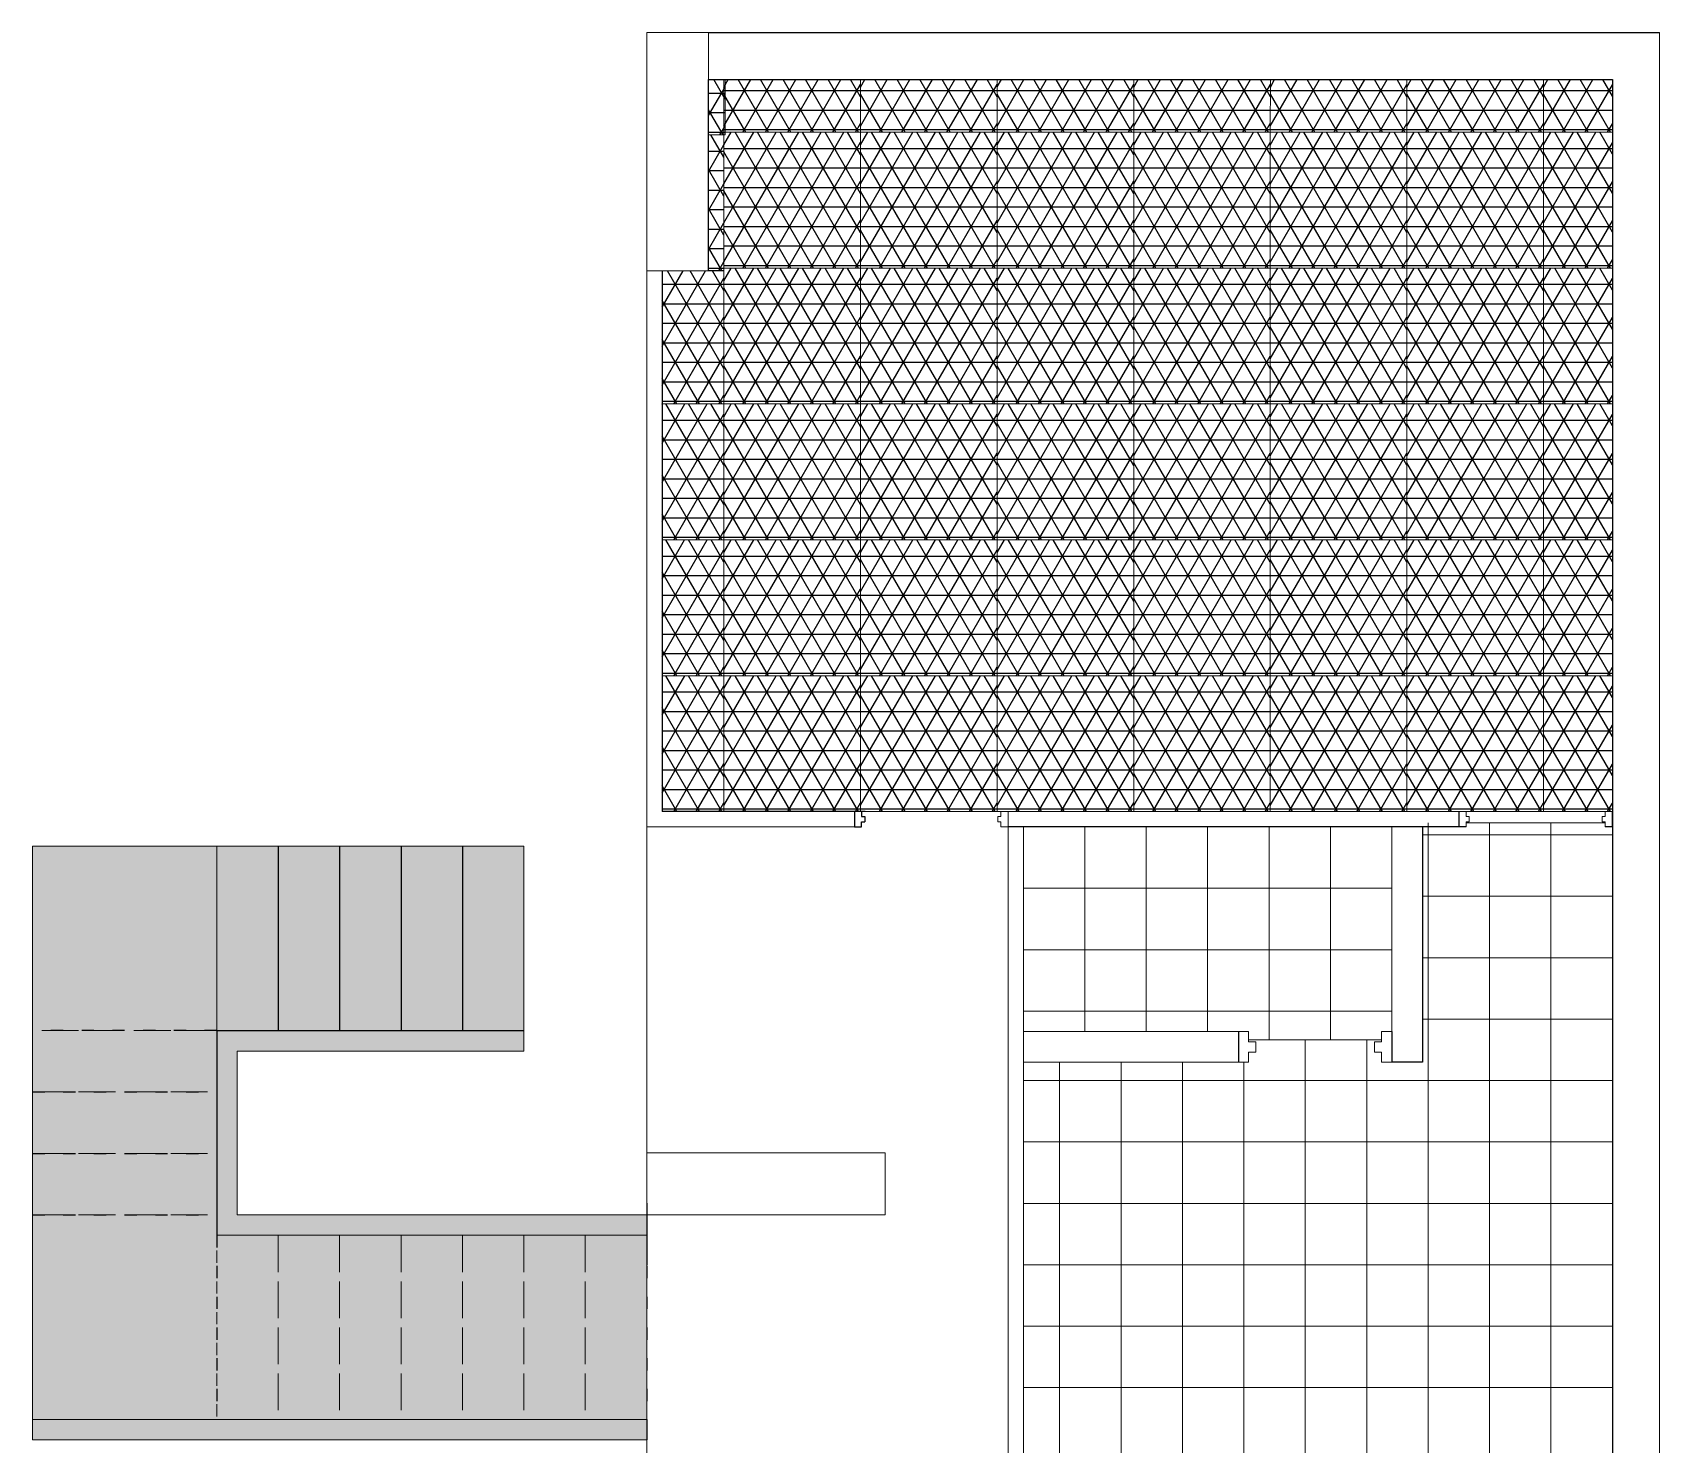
# Model space of a CAD drawing. Header units: millimetres. Extents: x 86441 to 190201, y 16532 to 98188.
# Drawn here: x 89469.7 to 89628.6, y 61084.2 to 61222.2 of the extents above; entities that cross this region are included whole.
import ezdxf

# ---------------------------------------------------------------- set-up
doc = ezdxf.new("R2010")
doc.units = ezdxf.units.MM
doc.header["$LTSCALE"] = 0.1
doc.linetypes.add('ACAD_ISO02W100', pattern=[15, 12, -3])
doc.linetypes.add('ACAD_ISO03W100', pattern=[30, 12, -18])
doc.layers.add('COLUMN', color=1, linetype='Continuous', lineweight=0)

msp = doc.modelspace()

# ---------------------------------------------------------------- hatches: boundary and pattern name
at = {"true_color": 0x004a5e, "transparency": 33554534}
h = msp.add_hatch(dxfattribs=at)
h.set_pattern_fill('NET3', color=138, scale=0.6)
h.set_pattern_definition([(0, (87291.0784, 60957.1599), (0, 1.905), []), (60, (87291.0784, 60957.1599), (-1.6497784, 0.9525), []), (120, (87291.0784, 60957.1599), (-1.6497784, -0.9525), [])])
h.paths.add_polyline_path([(89537.32, 61217.56), (89535.71, 61217.56), (89535.71, 61212.17), (89537.32, 61212.17)])
at = {"true_color": 0x004a5e, "transparency": 33554636}
h = msp.add_hatch(dxfattribs=at)
h.set_pattern_fill('NET3', color=138, scale=0.6)
h.set_pattern_definition([(0, (87304.3107, 60957.4099), (0, 1.905), []), (60, (87304.3107, 60957.4099), (-1.6497784, 0.9525), []), (120, (87304.3107, 60957.4099), (-1.6497784, -0.9525), [])])
h.paths.add_polyline_path([(89550.56, 61217.56), (89537.21, 61217.56), (89537.21, 61212.42), (89550.56, 61212.42)])
h = msp.add_hatch(dxfattribs=at)
h.set_pattern_fill('NET3', color=138, scale=0.6)
h.set_pattern_definition([(0, (87317.6568, 60957.4099), (0, 1.905), []), (60, (87317.6568, 60957.4099), (-1.6497784, 0.9525), []), (120, (87317.6568, 60957.4099), (-1.6497784, -0.9525), [])])
h.paths.add_polyline_path([(89563.91, 61217.56), (89550.56, 61217.56), (89550.56, 61212.42), (89563.9, 61212.42)])
h = msp.add_hatch(dxfattribs=at)
h.set_pattern_fill('NET3', color=138, scale=0.6)
h.set_pattern_definition([(0, (87331.003, 60957.4099), (0, 1.905), []), (60, (87331.003, 60957.4099), (-1.6497784, 0.9525), []), (120, (87331.003, 60957.4099), (-1.6497784, -0.9525), [])])
h.paths.add_polyline_path([(89577.25, 61217.56), (89563.91, 61217.56), (89563.9, 61212.42), (89577.25, 61212.42)])
h = msp.add_hatch(dxfattribs=at)
h.set_pattern_fill('NET3', color=138, scale=0.6)
h.set_pattern_definition([(0, (87344.349, 60957.4099), (0, 1.905), []), (60, (87344.349, 60957.4099), (-1.6497784, 0.9525), []), (120, (87344.349, 60957.4099), (-1.6497784, -0.9525), [])])
h.paths.add_polyline_path([(89590.6, 61217.56), (89577.25, 61217.56), (89577.25, 61212.42), (89590.59, 61212.42)])
h = msp.add_hatch(dxfattribs=at)
h.set_pattern_fill('NET3', color=138, scale=0.6)
h.set_pattern_definition([(0, (87357.6952, 60957.4099), (0, 1.905), []), (60, (87357.6952, 60957.4099), (-1.6497784, 0.9525), []), (120, (87357.6952, 60957.4099), (-1.6497784, -0.9525), [])])
h.paths.add_polyline_path([(89603.94, 61217.56), (89590.6, 61217.56), (89590.59, 61212.42), (89603.94, 61212.42)])
h = msp.add_hatch(dxfattribs=at)
h.set_pattern_fill('NET3', color=138, scale=0.6)
h.set_pattern_definition([(0, (87371.0414, 60957.4099), (0, 1.905), []), (60, (87371.0414, 60957.4099), (-1.6497784, 0.9525), []), (120, (87371.0414, 60957.4099), (-1.6497784, -0.9525), [])])
h.paths.add_polyline_path([(89617.29, 61217.56), (89603.94, 61217.56), (89603.94, 61212.42), (89617.29, 61212.42)])
h = msp.add_hatch(dxfattribs=at)
h.set_pattern_fill('NET3', color=138, scale=0.6)
h.set_pattern_definition([(0, (87384.3875, 60957.4099), (0, 1.905), []), (60, (87384.3875, 60957.4099), (-1.6497784, 0.9525), []), (120, (87384.3875, 60957.4099), (-1.6497784, -0.9525), [])])
h.paths.add_polyline_path([(89624.01, 61217.56), (89617.29, 61217.56), (89617.29, 61212.42), (89624.01, 61212.42)])
at = {"true_color": 0x004a5e, "transparency": 33554534}
h = msp.add_hatch(dxfattribs=at)
h.set_pattern_fill('NET3', color=138, scale=0.6)
h.set_pattern_definition([(0, (87290.9645, 60943.887), (0, 1.905), []), (60, (87290.9645, 60943.887), (-1.6497784, 0.9525), []), (120, (87290.9645, 60943.887), (-1.6497784, -0.9525), [])])
h.paths.add_polyline_path([(89537.21, 61212.17), (89535.71, 61212.17), (89535.71, 61198.9), (89537.21, 61198.9)])
h = msp.add_hatch(dxfattribs=at)
h.set_pattern_fill('NET3', color=138, scale=0.6)
h.set_pattern_definition([(0, (87304.3107, 60944.137), (0, 1.905), []), (60, (87304.3107, 60944.137), (-1.6497784, 0.9525), []), (120, (87304.3107, 60944.137), (-1.6497784, -0.9525), [])])
h.paths.add_polyline_path([(89550.56, 61212.42), (89537.21, 61212.42), (89537.21, 61199.15), (89550.56, 61199.15)])
h = msp.add_hatch(dxfattribs=at)
h.set_pattern_fill('NET3', color=138, scale=0.6)
h.set_pattern_definition([(0, (87317.6568, 60944.137), (0, 1.905), []), (60, (87317.6568, 60944.137), (-1.6497784, 0.9525), []), (120, (87317.6568, 60944.137), (-1.6497784, -0.9525), [])])
h.paths.add_polyline_path([(89563.9, 61212.42), (89550.56, 61212.42), (89550.56, 61199.15), (89563.9, 61199.15)])
h = msp.add_hatch(dxfattribs=at)
h.set_pattern_fill('NET3', color=138, scale=0.6)
h.set_pattern_definition([(0, (87331.003, 60944.137), (0, 1.905), []), (60, (87331.003, 60944.137), (-1.6497784, 0.9525), []), (120, (87331.003, 60944.137), (-1.6497784, -0.9525), [])])
h.paths.add_polyline_path([(89577.25, 61212.42), (89563.9, 61212.42), (89563.9, 61199.15), (89577.25, 61199.15)])
h = msp.add_hatch(dxfattribs=at)
h.set_pattern_fill('NET3', color=138, scale=0.6)
h.set_pattern_definition([(0, (87344.349, 60944.137), (0, 1.905), []), (60, (87344.349, 60944.137), (-1.6497784, 0.9525), []), (120, (87344.349, 60944.137), (-1.6497784, -0.9525), [])])
h.paths.add_polyline_path([(89590.59, 61212.42), (89577.25, 61212.42), (89577.25, 61199.15), (89590.59, 61199.15)])
h = msp.add_hatch(dxfattribs=at)
h.set_pattern_fill('NET3', color=138, scale=0.6)
h.set_pattern_definition([(0, (87357.6952, 60944.137), (0, 1.905), []), (60, (87357.6952, 60944.137), (-1.6497784, 0.9525), []), (120, (87357.6952, 60944.137), (-1.6497784, -0.9525), [])])
h.paths.add_polyline_path([(89603.94, 61212.42), (89590.59, 61212.42), (89590.59, 61199.15), (89603.94, 61199.15)])
h = msp.add_hatch(dxfattribs=at)
h.set_pattern_fill('NET3', color=138, scale=0.6)
h.set_pattern_definition([(0, (87371.0414, 60944.137), (0, 1.905), []), (60, (87371.0414, 60944.137), (-1.6497784, 0.9525), []), (120, (87371.0414, 60944.137), (-1.6497784, -0.9525), [])])
h.paths.add_polyline_path([(89617.29, 61212.42), (89603.94, 61212.42), (89603.94, 61199.15), (89617.29, 61199.15)])
h = msp.add_hatch(dxfattribs=at)
h.set_pattern_fill('NET3', color=138, scale=0.6)
h.set_pattern_definition([(0, (87384.3875, 60944.137), (0, 1.905), []), (60, (87384.3875, 60944.137), (-1.6497784, 0.9525), []), (120, (87384.3875, 60944.137), (-1.6497784, -0.9525), [])])
h.paths.add_polyline_path([(89624.01, 61212.42), (89617.29, 61212.42), (89617.29, 61199.15), (89624.01, 61199.15)])
at = {"true_color": 0x004a5e, "transparency": 33554572}
h = msp.add_hatch(dxfattribs=at)
h.set_pattern_fill('NET3', color=138, scale=0.6)
h.set_pattern_definition([(0, (87290.9645, 60930.8641), (0, 1.905), []), (60, (87290.9645, 60930.8641), (-1.6497784, 0.9525), []), (120, (87290.9645, 60930.8641), (-1.6497784, -0.9525), [])])
h.paths.add_polyline_path([(89537.21, 61198.88), (89531.17, 61198.88), (89531.17, 61185.88), (89537.21, 61185.88)])
at = {"true_color": 0x004a5e, "transparency": 33554636}
h = msp.add_hatch(dxfattribs=at)
h.set_pattern_fill('NET3', color=138, scale=0.6)
h.set_pattern_definition([(0, (87304.3107, 60930.8641), (0, 1.905), []), (60, (87304.3107, 60930.8641), (-1.6497784, 0.9525), []), (120, (87304.3107, 60930.8641), (-1.6497784, -0.9525), [])])
h.paths.add_polyline_path([(89550.56, 61199.15), (89537.21, 61199.15), (89537.21, 61185.88), (89550.56, 61185.88)])
h = msp.add_hatch(dxfattribs=at)
h.set_pattern_fill('NET3', color=138, scale=0.6)
h.set_pattern_definition([(0, (87317.6568, 60930.8641), (0, 1.905), []), (60, (87317.6568, 60930.8641), (-1.6497784, 0.9525), []), (120, (87317.6568, 60930.8641), (-1.6497784, -0.9525), [])])
h.paths.add_polyline_path([(89563.9, 61199.15), (89550.56, 61199.15), (89550.56, 61185.88), (89563.9, 61185.88)])
h = msp.add_hatch(dxfattribs=at)
h.set_pattern_fill('NET3', color=138, scale=0.6)
h.set_pattern_definition([(0, (87331.003, 60930.8641), (0, 1.905), []), (60, (87331.003, 60930.8641), (-1.6497784, 0.9525), []), (120, (87331.003, 60930.8641), (-1.6497784, -0.9525), [])])
h.paths.add_polyline_path([(89577.25, 61199.15), (89563.9, 61199.15), (89563.9, 61185.88), (89577.25, 61185.88)])
h = msp.add_hatch(dxfattribs=at)
h.set_pattern_fill('NET3', color=138, scale=0.6)
h.set_pattern_definition([(0, (87344.349, 60930.8641), (0, 1.905), []), (60, (87344.349, 60930.8641), (-1.6497784, 0.9525), []), (120, (87344.349, 60930.8641), (-1.6497784, -0.9525), [])])
h.paths.add_polyline_path([(89590.59, 61199.15), (89577.25, 61199.15), (89577.25, 61185.88), (89590.59, 61185.88)])
h = msp.add_hatch(dxfattribs=at)
h.set_pattern_fill('NET3', color=138, scale=0.6)
h.set_pattern_definition([(0, (87357.6952, 60930.8641), (0, 1.905), []), (60, (87357.6952, 60930.8641), (-1.6497784, 0.9525), []), (120, (87357.6952, 60930.8641), (-1.6497784, -0.9525), [])])
h.paths.add_polyline_path([(89603.94, 61199.15), (89590.59, 61199.15), (89590.59, 61185.88), (89603.94, 61185.88)])
h = msp.add_hatch(dxfattribs=at)
h.set_pattern_fill('NET3', color=138, scale=0.6)
h.set_pattern_definition([(0, (87371.0414, 60930.8641), (0, 1.905), []), (60, (87371.0414, 60930.8641), (-1.6497784, 0.9525), []), (120, (87371.0414, 60930.8641), (-1.6497784, -0.9525), [])])
h.paths.add_polyline_path([(89617.29, 61199.15), (89603.94, 61199.15), (89603.94, 61185.88), (89617.29, 61185.88)])
h = msp.add_hatch(dxfattribs=at)
h.set_pattern_fill('NET3', color=138, scale=0.6)
h.set_pattern_definition([(0, (87384.3875, 60930.8641), (0, 1.905), []), (60, (87384.3875, 60930.8641), (-1.6497784, 0.9525), []), (120, (87384.3875, 60930.8641), (-1.6497784, -0.9525), [])])
h.paths.add_polyline_path([(89624.01, 61199.15), (89617.29, 61199.15), (89617.29, 61185.88), (89624.01, 61185.88)])
at = {"true_color": 0x004a5e, "transparency": 33554572}
h = msp.add_hatch(dxfattribs=at)
h.set_pattern_fill('NET3', color=138, scale=0.6)
h.set_pattern_definition([(0, (87290.9645, 60917.5912), (0, 1.905), []), (60, (87290.9645, 60917.5912), (-1.6497784, 0.9525), []), (120, (87290.9645, 60917.5912), (-1.6497784, -0.9525), [])])
h.paths.add_polyline_path([(89537.21, 61185.88), (89531.17, 61185.88), (89531.17, 61172.6), (89537.21, 61172.6)])
at = {"true_color": 0x004a5e, "transparency": 33554534}
h = msp.add_hatch(dxfattribs=at)
h.set_pattern_fill('NET3', color=138, scale=0.6)
h.set_pattern_definition([(0, (87304.3107, 60917.5912), (0, 1.905), []), (60, (87304.3107, 60917.5912), (-1.6497784, 0.9525), []), (120, (87304.3107, 60917.5912), (-1.6497784, -0.9525), [])])
h.paths.add_polyline_path([(89550.56, 61185.88), (89537.21, 61185.88), (89537.21, 61172.6), (89550.56, 61172.6)])
h = msp.add_hatch(dxfattribs=at)
h.set_pattern_fill('NET3', color=138, scale=0.6)
h.set_pattern_definition([(0, (87317.6568, 60917.5912), (0, 1.905), []), (60, (87317.6568, 60917.5912), (-1.6497784, 0.9525), []), (120, (87317.6568, 60917.5912), (-1.6497784, -0.9525), [])])
h.paths.add_polyline_path([(89563.9, 61185.88), (89550.56, 61185.88), (89550.56, 61172.6), (89563.9, 61172.6)])
h = msp.add_hatch(dxfattribs=at)
h.set_pattern_fill('NET3', color=138, scale=0.6)
h.set_pattern_definition([(0, (87331.003, 60917.5912), (0, 1.905), []), (60, (87331.003, 60917.5912), (-1.6497784, 0.9525), []), (120, (87331.003, 60917.5912), (-1.6497784, -0.9525), [])])
h.paths.add_polyline_path([(89577.25, 61185.88), (89563.9, 61185.88), (89563.9, 61172.6), (89577.25, 61172.6)])
h = msp.add_hatch(dxfattribs=at)
h.set_pattern_fill('NET3', color=138, scale=0.6)
h.set_pattern_definition([(0, (87344.349, 60917.5912), (0, 1.905), []), (60, (87344.349, 60917.5912), (-1.6497784, 0.9525), []), (120, (87344.349, 60917.5912), (-1.6497784, -0.9525), [])])
h.paths.add_polyline_path([(89590.59, 61185.88), (89577.25, 61185.88), (89577.25, 61172.6), (89590.59, 61172.6)])
h = msp.add_hatch(dxfattribs=at)
h.set_pattern_fill('NET3', color=138, scale=0.6)
h.set_pattern_definition([(0, (87357.6952, 60917.5912), (0, 1.905), []), (60, (87357.6952, 60917.5912), (-1.6497784, 0.9525), []), (120, (87357.6952, 60917.5912), (-1.6497784, -0.9525), [])])
h.paths.add_polyline_path([(89603.94, 61185.88), (89590.59, 61185.88), (89590.59, 61172.6), (89603.94, 61172.6)])
h = msp.add_hatch(dxfattribs=at)
h.set_pattern_fill('NET3', color=138, scale=0.6)
h.set_pattern_definition([(0, (87371.0414, 60917.5912), (0, 1.905), []), (60, (87371.0414, 60917.5912), (-1.6497784, 0.9525), []), (120, (87371.0414, 60917.5912), (-1.6497784, -0.9525), [])])
h.paths.add_polyline_path([(89617.29, 61185.88), (89603.94, 61185.88), (89603.94, 61172.6), (89617.29, 61172.6)])
at = {"true_color": 0x004a5e, "transparency": 33554636}
h = msp.add_hatch(dxfattribs=at)
h.set_pattern_fill('NET3', color=138, scale=0.6)
h.set_pattern_definition([(0, (87384.3875, 60917.5912), (0, 1.905), []), (60, (87384.3875, 60917.5912), (-1.6497784, 0.9525), []), (120, (87384.3875, 60917.5912), (-1.6497784, -0.9525), [])])
h.paths.add_polyline_path([(89624.01, 61185.88), (89617.29, 61185.88), (89617.29, 61172.6), (89624.01, 61172.6)])
at = {"true_color": 0x004a5e, "transparency": 33554572}
h = msp.add_hatch(dxfattribs=at)
h.set_pattern_fill('NET3', color=138, scale=0.6)
h.set_pattern_definition([(0, (87290.9645, 60904.3184), (0, 1.905), []), (60, (87290.9645, 60904.3184), (-1.6497784, 0.9525), []), (120, (87290.9645, 60904.3184), (-1.6497784, -0.9525), [])])
h.paths.add_polyline_path([(89537.21, 61172.6), (89531.17, 61172.6), (89531.17, 61159.33), (89537.21, 61159.33)])
at = {"true_color": 0x004a5e, "transparency": 33554636}
h = msp.add_hatch(dxfattribs=at)
h.set_pattern_fill('NET3', color=138, scale=0.6)
h.set_pattern_definition([(0, (87304.3107, 60904.3184), (0, 1.905), []), (60, (87304.3107, 60904.3184), (-1.6497784, 0.9525), []), (120, (87304.3107, 60904.3184), (-1.6497784, -0.9525), [])])
h.paths.add_polyline_path([(89550.56, 61172.6), (89537.21, 61172.6), (89537.21, 61159.33), (89550.56, 61159.33)])
h = msp.add_hatch(dxfattribs=at)
h.set_pattern_fill('NET3', color=138, scale=0.6)
h.set_pattern_definition([(0, (87317.6568, 60904.3184), (0, 1.905), []), (60, (87317.6568, 60904.3184), (-1.6497784, 0.9525), []), (120, (87317.6568, 60904.3184), (-1.6497784, -0.9525), [])])
h.paths.add_polyline_path([(89563.9, 61172.6), (89550.56, 61172.6), (89550.56, 61159.33), (89563.9, 61159.33)])
h = msp.add_hatch(dxfattribs=at)
h.set_pattern_fill('NET3', color=138, scale=0.6)
h.set_pattern_definition([(0, (87331.003, 60904.3184), (0, 1.905), []), (60, (87331.003, 60904.3184), (-1.6497784, 0.9525), []), (120, (87331.003, 60904.3184), (-1.6497784, -0.9525), [])])
h.paths.add_polyline_path([(89577.25, 61172.6), (89563.9, 61172.6), (89563.9, 61159.33), (89577.25, 61159.33)])
h = msp.add_hatch(dxfattribs=at)
h.set_pattern_fill('NET3', color=138, scale=0.6)
h.set_pattern_definition([(0, (87344.349, 60904.3184), (0, 1.905), []), (60, (87344.349, 60904.3184), (-1.6497784, 0.9525), []), (120, (87344.349, 60904.3184), (-1.6497784, -0.9525), [])])
h.paths.add_polyline_path([(89590.59, 61172.6), (89577.25, 61172.6), (89577.25, 61159.33), (89590.59, 61159.33)])
h = msp.add_hatch(dxfattribs=at)
h.set_pattern_fill('NET3', color=138, scale=0.6)
h.set_pattern_definition([(0, (87357.6952, 60904.3184), (0, 1.905), []), (60, (87357.6952, 60904.3184), (-1.6497784, 0.9525), []), (120, (87357.6952, 60904.3184), (-1.6497784, -0.9525), [])])
h.paths.add_polyline_path([(89603.94, 61172.6), (89590.59, 61172.6), (89590.59, 61159.33), (89603.94, 61159.33)])
h = msp.add_hatch(dxfattribs=at)
h.set_pattern_fill('NET3', color=138, scale=0.6)
h.set_pattern_definition([(0, (87371.0414, 60904.3184), (0, 1.905), []), (60, (87371.0414, 60904.3184), (-1.6497784, 0.9525), []), (120, (87371.0414, 60904.3184), (-1.6497784, -0.9525), [])])
h.paths.add_polyline_path([(89617.29, 61172.6), (89603.94, 61172.6), (89603.94, 61159.33), (89617.29, 61159.33)])
h = msp.add_hatch(dxfattribs=at)
h.set_pattern_fill('NET3', color=138, scale=0.6)
h.set_pattern_definition([(0, (87384.3875, 60904.3184), (0, 1.905), []), (60, (87384.3875, 60904.3184), (-1.6497784, 0.9525), []), (120, (87384.3875, 60904.3184), (-1.6497784, -0.9525), [])])
h.paths.add_polyline_path([(89624.01, 61172.6), (89617.29, 61172.6), (89617.29, 61159.33), (89624.01, 61159.33)])
at = {"true_color": 0x004a5e, "transparency": 33554572}
h = msp.add_hatch(dxfattribs=at)
h.set_pattern_fill('NET3', color=138, scale=0.6)
h.set_pattern_definition([(0, (87290.9645, 60891.0455), (0, 1.905), []), (60, (87290.9645, 60891.0455), (-1.6497784, 0.9525), []), (120, (87290.9645, 60891.0455), (-1.6497784, -0.9525), [])])
h.paths.add_polyline_path([(89537.21, 61159.33), (89531.17, 61159.33), (89531.17, 61146.06), (89537.21, 61146.06)])
at = {"true_color": 0x004a5e, "transparency": 33554534}
h = msp.add_hatch(dxfattribs=at)
h.set_pattern_fill('NET3', color=138, scale=0.6)
h.set_pattern_definition([(0, (87304.3107, 60891.0455), (0, 1.905), []), (60, (87304.3107, 60891.0455), (-1.6497784, 0.9525), []), (120, (87304.3107, 60891.0455), (-1.6497784, -0.9525), [])])
h.paths.add_polyline_path([(89550.56, 61159.33), (89537.21, 61159.33), (89537.21, 61146.06), (89550.56, 61146.06)])
h = msp.add_hatch(dxfattribs=at)
h.set_pattern_fill('NET3', color=138, scale=0.6)
h.set_pattern_definition([(0, (87317.6568, 60891.0455), (0, 1.905), []), (60, (87317.6568, 60891.0455), (-1.6497784, 0.9525), []), (120, (87317.6568, 60891.0455), (-1.6497784, -0.9525), [])])
h.paths.add_polyline_path([(89563.9, 61159.33), (89550.56, 61159.33), (89550.56, 61146.06), (89563.9, 61146.06)])
h = msp.add_hatch(dxfattribs=at)
h.set_pattern_fill('NET3', color=138, scale=0.6)
h.set_pattern_definition([(0, (87331.003, 60891.0455), (0, 1.905), []), (60, (87331.003, 60891.0455), (-1.6497784, 0.9525), []), (120, (87331.003, 60891.0455), (-1.6497784, -0.9525), [])])
h.paths.add_polyline_path([(89577.25, 61159.33), (89563.9, 61159.33), (89563.9, 61146.06), (89577.25, 61146.06)])
h = msp.add_hatch(dxfattribs=at)
h.set_pattern_fill('NET3', color=138, scale=0.6)
h.set_pattern_definition([(0, (87344.349, 60891.0455), (0, 1.905), []), (60, (87344.349, 60891.0455), (-1.6497784, 0.9525), []), (120, (87344.349, 60891.0455), (-1.6497784, -0.9525), [])])
h.paths.add_polyline_path([(89590.59, 61159.33), (89577.25, 61159.33), (89577.25, 61146.06), (89590.59, 61146.06)])
h = msp.add_hatch(dxfattribs=at)
h.set_pattern_fill('NET3', color=138, scale=0.6)
h.set_pattern_definition([(0, (87357.6952, 60891.0455), (0, 1.905), []), (60, (87357.6952, 60891.0455), (-1.6497784, 0.9525), []), (120, (87357.6952, 60891.0455), (-1.6497784, -0.9525), [])])
h.paths.add_polyline_path([(89603.94, 61159.33), (89590.59, 61159.33), (89590.59, 61146.06), (89603.94, 61146.06)])
at = {"true_color": 0x004a5e, "transparency": 33554636}
h = msp.add_hatch(dxfattribs=at)
h.set_pattern_fill('NET3', color=138, scale=0.6)
h.set_pattern_definition([(0, (87371.0414, 60891.0455), (0, 1.905), []), (60, (87371.0414, 60891.0455), (-1.6497784, 0.9525), []), (120, (87371.0414, 60891.0455), (-1.6497784, -0.9525), [])])
h.paths.add_polyline_path([(89617.29, 61159.33), (89603.94, 61159.33), (89603.94, 61146.06), (89617.29, 61146.06)])
h = msp.add_hatch(dxfattribs=at)
h.set_pattern_fill('NET3', color=138, scale=0.6)
h.set_pattern_definition([(0, (87384.3875, 60891.0455), (0, 1.905), []), (60, (87384.3875, 60891.0455), (-1.6497784, 0.9525), []), (120, (87384.3875, 60891.0455), (-1.6497784, -0.9525), [])])
h.paths.add_polyline_path([(89624.01, 61159.33), (89617.29, 61159.33), (89617.29, 61146.06), (89624.01, 61146.06)])
at = {"transparency": 33554687}
h = msp.add_hatch(color=256, dxfattribs=at)
h.dxf.hatch_style = 1
h.set_gradient(color1=(153, 95, 76), color2=(118, 67, 44))
h.paths.add_polyline_path([(89487.67, 61124.66), (89487.67, 61142.66), (89469.67, 61142.66), (89469.67, 61124.66)])
h = msp.add_hatch(color=256, dxfattribs=at)
h.dxf.hatch_style = 1
h.set_gradient(color1=(153, 95, 76), color2=(118, 67, 44))
h.paths.add_polyline_path([(89493.67, 61142.66), (89487.67, 61142.66), (89487.67, 61124.66), (89493.67, 61124.66)])
h = msp.add_hatch(color=256, dxfattribs=at)
h.dxf.hatch_style = 1
h.set_gradient(color1=(153, 95, 76), color2=(118, 67, 44))
h.paths.add_polyline_path([(89493.67, 61124.66), (89499.67, 61124.66), (89499.67, 61142.66), (89493.67, 61142.66)])
h = msp.add_hatch(color=256, dxfattribs=at)
h.dxf.hatch_style = 1
h.set_gradient(color1=(153, 95, 76), color2=(118, 67, 44))
h.paths.add_polyline_path([(89505.67, 61142.66), (89499.67, 61142.66), (89499.67, 61124.66), (89505.67, 61124.66)])
h = msp.add_hatch(color=256, dxfattribs=at)
h.dxf.hatch_style = 1
h.set_gradient(color1=(153, 95, 76), color2=(118, 67, 44))
h.paths.add_polyline_path([(89505.67, 61124.66), (89511.67, 61124.66), (89511.67, 61142.66), (89505.67, 61142.66)])
h = msp.add_hatch(color=256, dxfattribs=at)
h.dxf.hatch_style = 1
h.set_gradient(color1=(153, 95, 76), color2=(118, 67, 44))
h.paths.add_polyline_path([(89511.67, 61124.66), (89517.67, 61124.66), (89517.67, 61142.66), (89511.67, 61142.66)])
h = msp.add_hatch(color=256, dxfattribs=at)
h.dxf.hatch_style = 1
h.set_gradient(color1=(153, 95, 76), color2=(118, 67, 44))
h.paths.add_polyline_path([(89469.67, 61124.66), (89469.67, 61118.66), (89487.67, 61118.66), (89487.67, 61124.66)])
at = {"true_color": 0x76432c, "transparency": 33554687}
h = msp.add_hatch(color=17, dxfattribs=at)
h.dxf.hatch_style = 1
h.paths.add_polyline_path([(89489.67, 61122.66), (89517.67, 61122.66), (89517.67, 61124.66), (89487.67, 61124.66), (89487.67, 61104.66), (89529.67, 61104.66), (89529.67, 61106.66), (89489.67, 61106.66)])
at = {"transparency": 33554687}
h = msp.add_hatch(color=256, dxfattribs=at)
h.dxf.hatch_style = 1
h.set_gradient(color1=(153, 95, 76), color2=(118, 67, 44))
h.paths.add_polyline_path([(89469.67, 61118.66), (89469.67, 61112.66), (89487.67, 61112.66), (89487.67, 61118.66)])
h = msp.add_hatch(color=256, dxfattribs=at)
h.dxf.hatch_style = 1
h.set_gradient(color1=(153, 95, 76), color2=(118, 67, 44))
h.paths.add_polyline_path([(89469.67, 61112.66), (89469.67, 61106.66), (89487.67, 61106.66), (89487.67, 61112.66)])
h = msp.add_hatch(color=256, dxfattribs=at)
h.dxf.hatch_style = 1
h.set_gradient(color1=(153, 95, 76), color2=(118, 67, 44))
h.paths.add_polyline_path([(89487.67, 61104.66), (89487.67, 61106.66), (89469.67, 61106.66), (89469.67, 61086.66), (89487.67, 61086.66)])
h = msp.add_hatch(color=256, dxfattribs=at)
h.dxf.hatch_style = 1
h.set_gradient(color1=(153, 95, 76), color2=(118, 67, 44))
h.paths.add_polyline_path([(89493.67, 61104.66), (89487.67, 61104.66), (89487.67, 61086.66), (89493.67, 61086.66)])
h = msp.add_hatch(color=256, dxfattribs=at)
h.dxf.hatch_style = 1
h.set_gradient(color1=(153, 95, 76), color2=(118, 67, 44))
h.paths.add_polyline_path([(89499.67, 61104.66), (89493.67, 61104.66), (89493.67, 61086.66), (89499.67, 61086.66)])
h = msp.add_hatch(color=256, dxfattribs=at)
h.dxf.hatch_style = 1
h.set_gradient(color1=(153, 95, 76), color2=(118, 67, 44))
h.paths.add_polyline_path([(89505.67, 61104.66), (89499.67, 61104.66), (89499.67, 61086.66), (89505.67, 61086.66)])
h = msp.add_hatch(color=256, dxfattribs=at)
h.dxf.hatch_style = 1
h.set_gradient(color1=(153, 95, 76), color2=(118, 67, 44))
h.paths.add_polyline_path([(89505.67, 61086.66), (89511.67, 61086.66), (89511.67, 61104.66), (89505.67, 61104.66)])
h = msp.add_hatch(color=256, dxfattribs=at)
h.dxf.hatch_style = 1
h.set_gradient(color1=(153, 95, 76), color2=(118, 67, 44))
h.paths.add_polyline_path([(89517.67, 61104.66), (89511.67, 61104.66), (89511.67, 61086.66), (89517.67, 61086.66)])
h = msp.add_hatch(color=256, dxfattribs=at)
h.dxf.hatch_style = 1
h.set_gradient(color1=(153, 95, 76), color2=(118, 67, 44))
h.paths.add_polyline_path([(89517.67, 61086.66), (89523.67, 61086.66), (89523.67, 61104.66), (89517.67, 61104.66)])
h = msp.add_hatch(color=256, dxfattribs=at)
h.dxf.hatch_style = 1
h.set_gradient(color1=(153, 95, 76), color2=(118, 67, 44))
h.paths.add_polyline_path([(89529.67, 61104.66), (89523.67, 61104.66), (89523.67, 61086.66), (89529.67, 61086.66)])
at = {"true_color": 0x76432c, "transparency": 33554687}
h = msp.add_hatch(color=17, dxfattribs=at)
h.dxf.hatch_style = 1
h.paths.add_polyline_path([(89529.67, 61084.66), (89529.67, 61086.66), (89469.67, 61086.66), (89469.67, 61084.66)])

# ---------------------------------------------------------------- linework, layer by layer
at = {"color": 18, "true_color": 0x000000, "transparency": 33554687}
for p, q in [((89535.71, 61222.16), (89628.61, 61222.16)), ((89535.71, 61217.56), (89624.01, 61217.56)), ((89624.01, 61217.56), (89624.01, 61039.46))]:
    msp.add_line(p, q, dxfattribs=at)
at = {"color": 18, "lineweight": 0, "true_color": 0x000000, "transparency": 33554687}
for p, q in [((89628.61, 61222.16), (89628.61, 61044.06)), ((89602.47, 61144.56), (89602.47, 61121.56)), ((89588.47, 61124.56), (89566.47, 61124.56)), ((89588.47, 61121.56), (89566.47, 61121.56))]:
    msp.add_line(p, q, dxfattribs=at)
at = {"transparency": 33554687}
for p, q in [((89535.71, 61198.88), (89535.71, 61217.56)), ((89531.17, 61198.88), (89531.17, 61146.06)), ((89549.97, 61146.06), (89549.97, 61144.56)), ((89549.97, 61146.06), (89549.97, 61144.56)), ((89609.01, 61146.06), (89609.01, 61144.56)), ((89624.01, 61144.56), (89624.01, 61146.06)), ((89605.47, 61144.56), (89605.47, 61121.56)), ((89487.67, 61124.66), (89487.67, 61104.66)), ((89587.47, 61124.56), (89587.47, 61121.56)), ((89587.47, 61124.56), (89587.47, 61121.56)), ((89602.47, 61124.56), (89602.47, 61121.56)), ((89602.47, 61124.56), (89602.47, 61121.56)), ((89529.67, 61107.8), (89529.67, 61101.76)), ((89529.67, 61107.8), (89529.67, 61101.76)), ((89529.67, 61106.66), (89529.67, 61104.66)), ((89529.67, 61086.66), (89529.67, 61084.66))]:
    msp.add_line(p, q, dxfattribs=at)
at = {"color": 37, "lineweight": 0, "true_color": 0x725934, "transparency": 33554687}
for p, q in [((89535.71, 61217.56), (89537.21, 61217.56)), ((89537.21, 61217.56), (89624.01, 61217.56)), ((89624.01, 61217.56), (89624.01, 61169.56)), ((89624.01, 61193.56), (89624.01, 61217.56)), ((89624.01, 61169.56), (89624.01, 61146.06))]:
    msp.add_line(p, q, dxfattribs=at)
at = {"color": 7, "lineweight": 5, "true_color": 0xffffff, "transparency": 33554687}
for p, q in [((89537.21, 61217.56), (89537.21, 61193.56)), ((89585.21, 61217.56), (89585.21, 61217.56)), ((89537.21, 61206.56), (89537.21, 61193.56)), ((89537.21, 61181.56), (89537.21, 61193.56)), ((89537.21, 61181.56), (89537.21, 61169.56)), ((89564.27, 61146.06), (89564.27, 61146.06)), ((89564.97, 61146.06), (89564.27, 61146.06)), ((89609.71, 61146.06), (89564.97, 61146.06)), ((89609.01, 61146.06), (89609.71, 61146.06)), ((89624.01, 61146.06), (89623.31, 61146.06)), ((89624.01, 61146.06), (89623.31, 61146.06))]:
    msp.add_line(p, q, dxfattribs=at)
at = {"color": 25, "lineweight": 9, "transparency": 33554687}
for p, q in [((89529.67, 61020.72), (89529.67, 61198.88)), ((89529.67, 61198.88), (89529.67, 61144.56)), ((89531.17, 61198.9), (89531.17, 61146.06)), ((89550.67, 61146.06), (89531.17, 61146.06)), ((89564.97, 61146.06), (89564.97, 61052.28)), ((89564.97, 61146.06), (89609.01, 61146.06)), ((89609.71, 61146.06), (89623.31, 61146.06)), ((89535.71, 61144.56), (89529.67, 61144.56)), ((89550.67, 61144.56), (89535.71, 61144.56)), ((89566.47, 61144.56), (89566.47, 61053.78))]:
    msp.add_line(p, q, dxfattribs=at)
at = {"color": 7, "true_color": 0xffffff, "transparency": 33554687}
for p, q in [((89551, 61146.06), (89531.17, 61146.06)), ((89609.71, 61144.56), (89609.71, 61144.56)), ((89624.01, 61144.56), (89623.31, 61144.56)), ((89623.31, 61144.56), (89623.31, 61144.56)), ((89605.47, 61121.56), (89602.47, 61121.56))]:
    msp.add_line(p, q, dxfattribs=at)
at = {"color": 25, "transparency": 33554687}
for p, q in [((89549.97, 61146.06), (89549.97, 61144.56)), ((89550.67, 61146.06), (89550.67, 61145.56)), ((89549.97, 61144.56), (89550.67, 61144.56)), ((89550.67, 61145.56), (89550.97, 61145.56)), ((89550.67, 61144.56), (89550.67, 61145.06)), ((89550.67, 61145.06), (89550.97, 61145.06)), ((89550.97, 61145.56), (89550.97, 61145.06)), ((89609.71, 61144.56), (89564.97, 61144.56)), ((89487.67, 61124.66), (89517.67, 61124.66))]:
    msp.add_line(p, q, dxfattribs=at)
at = {"color": 25, "lineweight": 5, "transparency": 33554687}
for p, q in [((89549.97, 61146.06), (89551, 61146.06)), ((89550.67, 61146.06), (89550.67, 61146.06)), ((89469.67, 61142.66), (89469.67, 61084.66)), ((89517.67, 61142.66), (89469.67, 61142.66)), ((89489.67, 61122.66), (89517.67, 61122.66)), ((89489.67, 61122.66), (89489.67, 61106.66)), ((89489.67, 61106.66), (89529.67, 61106.66)), ((89487.67, 61104.66), (89529.67, 61104.66)), ((89469.67, 61086.66), (89529.67, 61086.66)), ((89469.67, 61084.66), (89529.67, 61084.66))]:
    msp.add_line(p, q, dxfattribs=at)
at = {"color": 25, "lineweight": 0, "transparency": 33554687}
for p, q in [((89564.27, 61146.06), (89564.27, 61145.56)), ((89564.97, 61146.06), (89564.27, 61146.06)), ((89564.97, 61146.06), (89564.97, 61144.56)), ((89564.97, 61146.06), (89564.97, 61144.56)), ((89564.97, 61146.06), (89564.97, 61144.56)), ((89609.01, 61144.56), (89609.01, 61146.06)), ((89609.01, 61146.06), (89609.71, 61146.06)), ((89609.71, 61146.06), (89609.71, 61145.56)), ((89623.31, 61146.06), (89623.31, 61145.56)), ((89623.31, 61146.06), (89624.01, 61146.06)), ((89564.27, 61145.56), (89563.97, 61145.56)), ((89563.97, 61145.56), (89563.97, 61145.06)), ((89564.27, 61145.06), (89563.97, 61145.06)), ((89564.27, 61144.56), (89564.27, 61145.06)), ((89564.97, 61144.56), (89564.27, 61144.56)), ((89609.01, 61144.56), (89609.71, 61144.56)), ((89609.71, 61145.56), (89610.01, 61145.56)), ((89609.71, 61144.56), (89609.71, 61145.06)), ((89609.71, 61145.06), (89610.01, 61145.06)), ((89609.71, 61144.96), (89623.31, 61144.96)), ((89610.01, 61145.06), (89610.01, 61145.56)), ((89623.31, 61145.56), (89623.01, 61145.56)), ((89623.01, 61145.06), (89623.01, 61145.56)), ((89623.31, 61145.06), (89623.01, 61145.06)), ((89623.31, 61144.56), (89623.31, 61145.06)), ((89624.01, 61144.56), (89623.31, 61144.56)), ((89487.67, 61124.66), (89487.67, 61142.66)), ((89493.67, 61142.66), (89493.67, 61124.66)), ((89499.67, 61142.66), (89499.67, 61124.66)), ((89505.67, 61142.66), (89505.67, 61124.66)), ((89511.67, 61142.66), (89511.67, 61124.66)), ((89517.67, 61142.66), (89517.67, 61122.66)), ((89487.67, 61124.66), (89487.67, 61104.66))]:
    msp.add_line(p, q, dxfattribs=at)
at = {"color": 252, "lineweight": 0, "true_color": 0x939598, "transparency": 33554687}
for p, q in [((89572.47, 61144.56), (89572.47, 61124.56)), ((89578.47, 61144.56), (89578.47, 61124.56)), ((89584.47, 61144.56), (89584.47, 61124.56)), ((89590.47, 61144.56), (89590.47, 61123.76)), ((89596.47, 61144.56), (89596.47, 61123.76)), ((89602.47, 61138.56), (89566.47, 61138.56)), ((89602.47, 61132.56), (89566.47, 61132.56)), ((89602.47, 61126.56), (89566.47, 61126.56))]:
    msp.add_line(p, q, dxfattribs=at)
at = {"color": 251, "lineweight": 0, "true_color": 0x636466, "transparency": 33554687}
for p, q in [((89606.01, 61144.96), (89606.01, 61053.38)), ((89612.01, 61144.96), (89612.01, 61053.38)), ((89618.01, 61144.96), (89618.01, 61053.38)), ((89624.01, 61143.78), (89605.47, 61143.78)), ((89624.01, 61137.78), (89605.47, 61137.78)), ((89624.01, 61131.78), (89605.47, 61131.78)), ((89624.01, 61125.78), (89605.47, 61125.78)), ((89594.01, 61123.76), (89594.01, 61053.38)), ((89600.01, 61123.76), (89600.01, 61053.38)), ((89570.01, 61121.56), (89570.01, 61053.38)), ((89576.01, 61121.56), (89576.01, 61053.38)), ((89582.01, 61121.56), (89582.01, 61053.38)), ((89588.01, 61121.56), (89588.01, 61053.38)), ((89624.01, 61119.78), (89566.47, 61119.78)), ((89624.01, 61113.78), (89566.47, 61113.78)), ((89624.01, 61107.78), (89566.47, 61107.78)), ((89624.01, 61101.78), (89566.47, 61101.78)), ((89624.01, 61095.78), (89566.47, 61095.78)), ((89624.01, 61089.78), (89566.47, 61089.78))]:
    msp.add_line(p, q, dxfattribs=at)
at = {"color": 25, "lineweight": -3, "true_color": 0xb06239, "transparency": 33554687}
for p, q in [((89493.67, 61142.66), (89493.67, 61124.66)), ((89499.67, 61142.66), (89499.67, 61124.66)), ((89505.67, 61142.66), (89505.67, 61124.66)), ((89511.67, 61142.66), (89511.67, 61124.66))]:
    msp.add_line(p, q, dxfattribs=at)
at = {"color": 35, "linetype": 'ACAD_ISO03W100', "true_color": 0xbe6d40, "transparency": 33554687}
for p, q in [((89487.67, 61124.66), (89469.67, 61124.66)), ((89469.67, 61118.66), (89487.67, 61118.66)), ((89469.67, 61106.66), (89487.67, 61106.66))]:
    msp.add_line(p, q, dxfattribs=at)
at = {"color": 35, "linetype": 'ACAD_ISO02W100', "lineweight": 0, "ltscale": 3, "transparency": 33554687}
for p, q in [((89487.67, 61124.66), (89469.67, 61124.66)), ((89469.67, 61118.66), (89487.67, 61118.66)), ((89469.67, 61112.66), (89487.67, 61112.66)), ((89469.67, 61106.66), (89487.67, 61106.66))]:
    msp.add_line(p, q, dxfattribs=at)
at = {"color": 25, "lineweight": 0, "true_color": 0xb06239, "transparency": 33554687}
for p, q in [((89587.47, 61121.56), (89587.47, 61124.56)), ((89587.47, 61124.56), (89588.47, 61124.56)), ((89588.47, 61124.56), (89588.47, 61123.56)), ((89588.47, 61123.76), (89601.47, 61123.76)), ((89588.47, 61123.56), (89589.17, 61123.56)), ((89589.17, 61123.56), (89589.17, 61122.56)), ((89601.47, 61123.56), (89600.77, 61123.56)), ((89600.77, 61123.56), (89600.77, 61122.56)), ((89602.47, 61124.56), (89601.47, 61124.56)), ((89601.47, 61124.56), (89601.47, 61123.56)), ((89602.47, 61121.56), (89602.47, 61124.56)), ((89588.47, 61121.56), (89588.47, 61122.56)), ((89588.47, 61122.56), (89589.17, 61122.56)), ((89601.47, 61122.56), (89600.77, 61122.56)), ((89601.47, 61121.56), (89601.47, 61122.56)), ((89587.47, 61121.56), (89588.47, 61121.56)), ((89602.47, 61121.56), (89601.47, 61121.56))]:
    msp.add_line(p, q, dxfattribs=at)
at = {"color": 35, "linetype": 'ACAD_ISO03W100', "transparency": 33554687}
msp.add_line((89469.67, 61112.66), (89487.67, 61112.66), dxfattribs=at)
at = {"color": 25, "linetype": 'ACAD_ISO03W100', "lineweight": 5, "transparency": 33554687}
msp.add_line((89529.67, 61106.66), (89529.67, 61086.66), dxfattribs=at)
at = {"color": 23, "linetype": 'ACAD_ISO03W100', "transparency": 33554687}
msp.add_line((89487.67, 61104.66), (89487.67, 61086.66), dxfattribs=at)
at = {"color": 23, "linetype": 'ACAD_ISO02W100', "lineweight": 5, "transparency": 33554687}
msp.add_line((89487.67, 61104.66), (89487.67, 61086.66), dxfattribs=at)
msp.add_line((89487.67, 61104.66), (89487.67, 61086.66), dxfattribs=at)
at = {"color": 23, "linetype": 'ACAD_ISO02W100', "lineweight": 5, "ltscale": 3, "transparency": 33554687}
for p, q in [((89493.67, 61104.66), (89493.67, 61086.66)), ((89499.67, 61104.66), (89499.67, 61086.66)), ((89505.67, 61104.66), (89505.67, 61086.66)), ((89511.67, 61104.66), (89511.67, 61086.66)), ((89517.67, 61104.66), (89517.67, 61086.66)), ((89523.67, 61104.66), (89523.67, 61086.66))]:
    msp.add_line(p, q, dxfattribs=at)
at = {"linetype": 'ACAD_ISO03W100', "transparency": 33554687}
msp.add_line((89529.67, 61104.66), (89529.67, 61086.66), dxfattribs=at)
at = {"color": 18, "lineweight": 0, "true_color": 0x000000, "transparency": 33554687}
for points in [[(89535.71, 61212.17), (89537.32, 61212.17), (89537.32, 61217.56), (89535.71, 61217.56)], [(89537.21, 61212.42), (89550.56, 61212.42), (89550.56, 61217.56), (89537.21, 61217.56)], [(89550.56, 61212.42), (89563.9, 61212.42), (89563.91, 61217.56), (89550.56, 61217.56)], [(89563.9, 61212.42), (89577.25, 61212.42), (89577.25, 61217.56), (89563.91, 61217.56)], [(89577.25, 61212.42), (89590.59, 61212.42), (89590.6, 61217.56), (89577.25, 61217.56)], [(89590.59, 61212.42), (89603.94, 61212.42), (89603.94, 61217.56), (89590.6, 61217.56)], [(89603.94, 61212.42), (89617.29, 61212.42), (89617.29, 61217.56), (89603.94, 61217.56)], [(89617.29, 61212.42), (89624.01, 61212.42), (89624.01, 61217.56), (89617.29, 61217.56)], [(89535.71, 61198.9), (89537.21, 61198.9), (89537.21, 61212.17), (89535.71, 61212.17)], [(89537.21, 61199.15), (89550.56, 61199.15), (89550.56, 61212.42), (89537.21, 61212.42)], [(89550.56, 61199.15), (89563.9, 61199.15), (89563.9, 61212.42), (89550.56, 61212.42)], [(89563.9, 61199.15), (89577.25, 61199.15), (89577.25, 61212.42), (89563.9, 61212.42)], [(89577.25, 61199.15), (89590.59, 61199.15), (89590.59, 61212.42), (89577.25, 61212.42)], [(89590.59, 61199.15), (89603.94, 61199.15), (89603.94, 61212.42), (89590.59, 61212.42)], [(89603.94, 61199.15), (89617.29, 61199.15), (89617.29, 61212.42), (89603.94, 61212.42)], [(89617.29, 61199.15), (89624.01, 61199.15), (89624.01, 61212.42), (89617.29, 61212.42)], [(89531.17, 61185.88), (89537.21, 61185.88), (89537.21, 61198.88), (89531.17, 61198.88)], [(89537.21, 61185.88), (89550.56, 61185.88), (89550.56, 61199.15), (89537.21, 61199.15)], [(89550.56, 61185.88), (89563.9, 61185.88), (89563.9, 61199.15), (89550.56, 61199.15)], [(89563.9, 61185.88), (89577.25, 61185.88), (89577.25, 61199.15), (89563.9, 61199.15)], [(89577.25, 61185.88), (89590.59, 61185.88), (89590.59, 61199.15), (89577.25, 61199.15)], [(89590.59, 61185.88), (89603.94, 61185.88), (89603.94, 61199.15), (89590.59, 61199.15)], [(89603.94, 61185.88), (89617.29, 61185.88), (89617.29, 61199.15), (89603.94, 61199.15)], [(89617.29, 61185.88), (89624.01, 61185.88), (89624.01, 61199.15), (89617.29, 61199.15)], [(89531.17, 61172.6), (89537.21, 61172.6), (89537.21, 61185.88), (89531.17, 61185.88)], [(89537.21, 61172.6), (89550.56, 61172.6), (89550.56, 61185.88), (89537.21, 61185.88)], [(89550.56, 61172.6), (89563.9, 61172.6), (89563.9, 61185.88), (89550.56, 61185.88)], [(89563.9, 61172.6), (89577.25, 61172.6), (89577.25, 61185.88), (89563.9, 61185.88)], [(89577.25, 61172.6), (89590.59, 61172.6), (89590.59, 61185.88), (89577.25, 61185.88)], [(89590.59, 61172.6), (89603.94, 61172.6), (89603.94, 61185.88), (89590.59, 61185.88)], [(89603.94, 61172.6), (89617.29, 61172.6), (89617.29, 61185.88), (89603.94, 61185.88)], [(89617.29, 61172.6), (89624.01, 61172.6), (89624.01, 61185.88), (89617.29, 61185.88)], [(89531.17, 61159.33), (89537.21, 61159.33), (89537.21, 61172.6), (89531.17, 61172.6)], [(89537.21, 61159.33), (89550.56, 61159.33), (89550.56, 61172.6), (89537.21, 61172.6)], [(89550.56, 61159.33), (89563.9, 61159.33), (89563.9, 61172.6), (89550.56, 61172.6)], [(89563.9, 61159.33), (89577.25, 61159.33), (89577.25, 61172.6), (89563.9, 61172.6)], [(89577.25, 61159.33), (89590.59, 61159.33), (89590.59, 61172.6), (89577.25, 61172.6)], [(89590.59, 61159.33), (89603.94, 61159.33), (89603.94, 61172.6), (89590.59, 61172.6)], [(89603.94, 61159.33), (89617.29, 61159.33), (89617.29, 61172.6), (89603.94, 61172.6)], [(89531.17, 61146.06), (89537.21, 61146.06), (89537.21, 61159.33), (89531.17, 61159.33)], [(89537.21, 61146.06), (89550.56, 61146.06), (89550.56, 61159.33), (89537.21, 61159.33)], [(89550.56, 61146.06), (89563.9, 61146.06), (89563.9, 61159.33), (89550.56, 61159.33)], [(89563.9, 61146.06), (89577.25, 61146.06), (89577.25, 61159.33), (89563.9, 61159.33)], [(89577.25, 61146.06), (89590.59, 61146.06), (89590.59, 61159.33), (89577.25, 61159.33)], [(89590.59, 61146.06), (89603.94, 61146.06), (89603.94, 61159.33), (89590.59, 61159.33)], [(89603.94, 61146.06), (89617.29, 61146.06), (89617.29, 61159.33), (89603.94, 61159.33)]]:
    msp.add_lwpolyline(points, close=True, dxfattribs=at)
at = {"color": 18, "lineweight": 9, "true_color": 0x000000, "transparency": 33554687}
for points in [[(89617.29, 61159.33), (89624.01, 61159.33), (89624.01, 61172.6), (89617.29, 61172.6)], [(89617.29, 61146.06), (89624.01, 61146.06), (89624.01, 61159.33), (89617.29, 61159.33)]]:
    msp.add_lwpolyline(points, close=True, dxfattribs=at)
at = {"color": 18, "lineweight": 0, "true_color": 0x000000, "transparency": 33554687}
msp.add_lwpolyline([(89605.47, 61121.56), (89605.47, 61144.56)], dxfattribs=at)
at = {"layer": 'COLUMN', "transparency": 33554687}
for p, q in [((89529.67, 61222.16), (89535.71, 61222.16)), ((89529.67, 61198.88), (89529.67, 61222.16)), ((89535.71, 61222.16), (89535.71, 61217.56)), ((89535.71, 61217.56), (89535.71, 61198.9)), ((89529.67, 61198.88), (89535.71, 61198.88)), ((89529.67, 61112.7), (89552.97, 61112.7)), ((89529.67, 61112.7), (89529.67, 61106.66)), ((89552.97, 61112.7), (89552.97, 61106.66)), ((89529.67, 61106.66), (89552.97, 61106.66))]:
    msp.add_line(p, q, dxfattribs=at)

doc.saveas('drawing.dxf')
